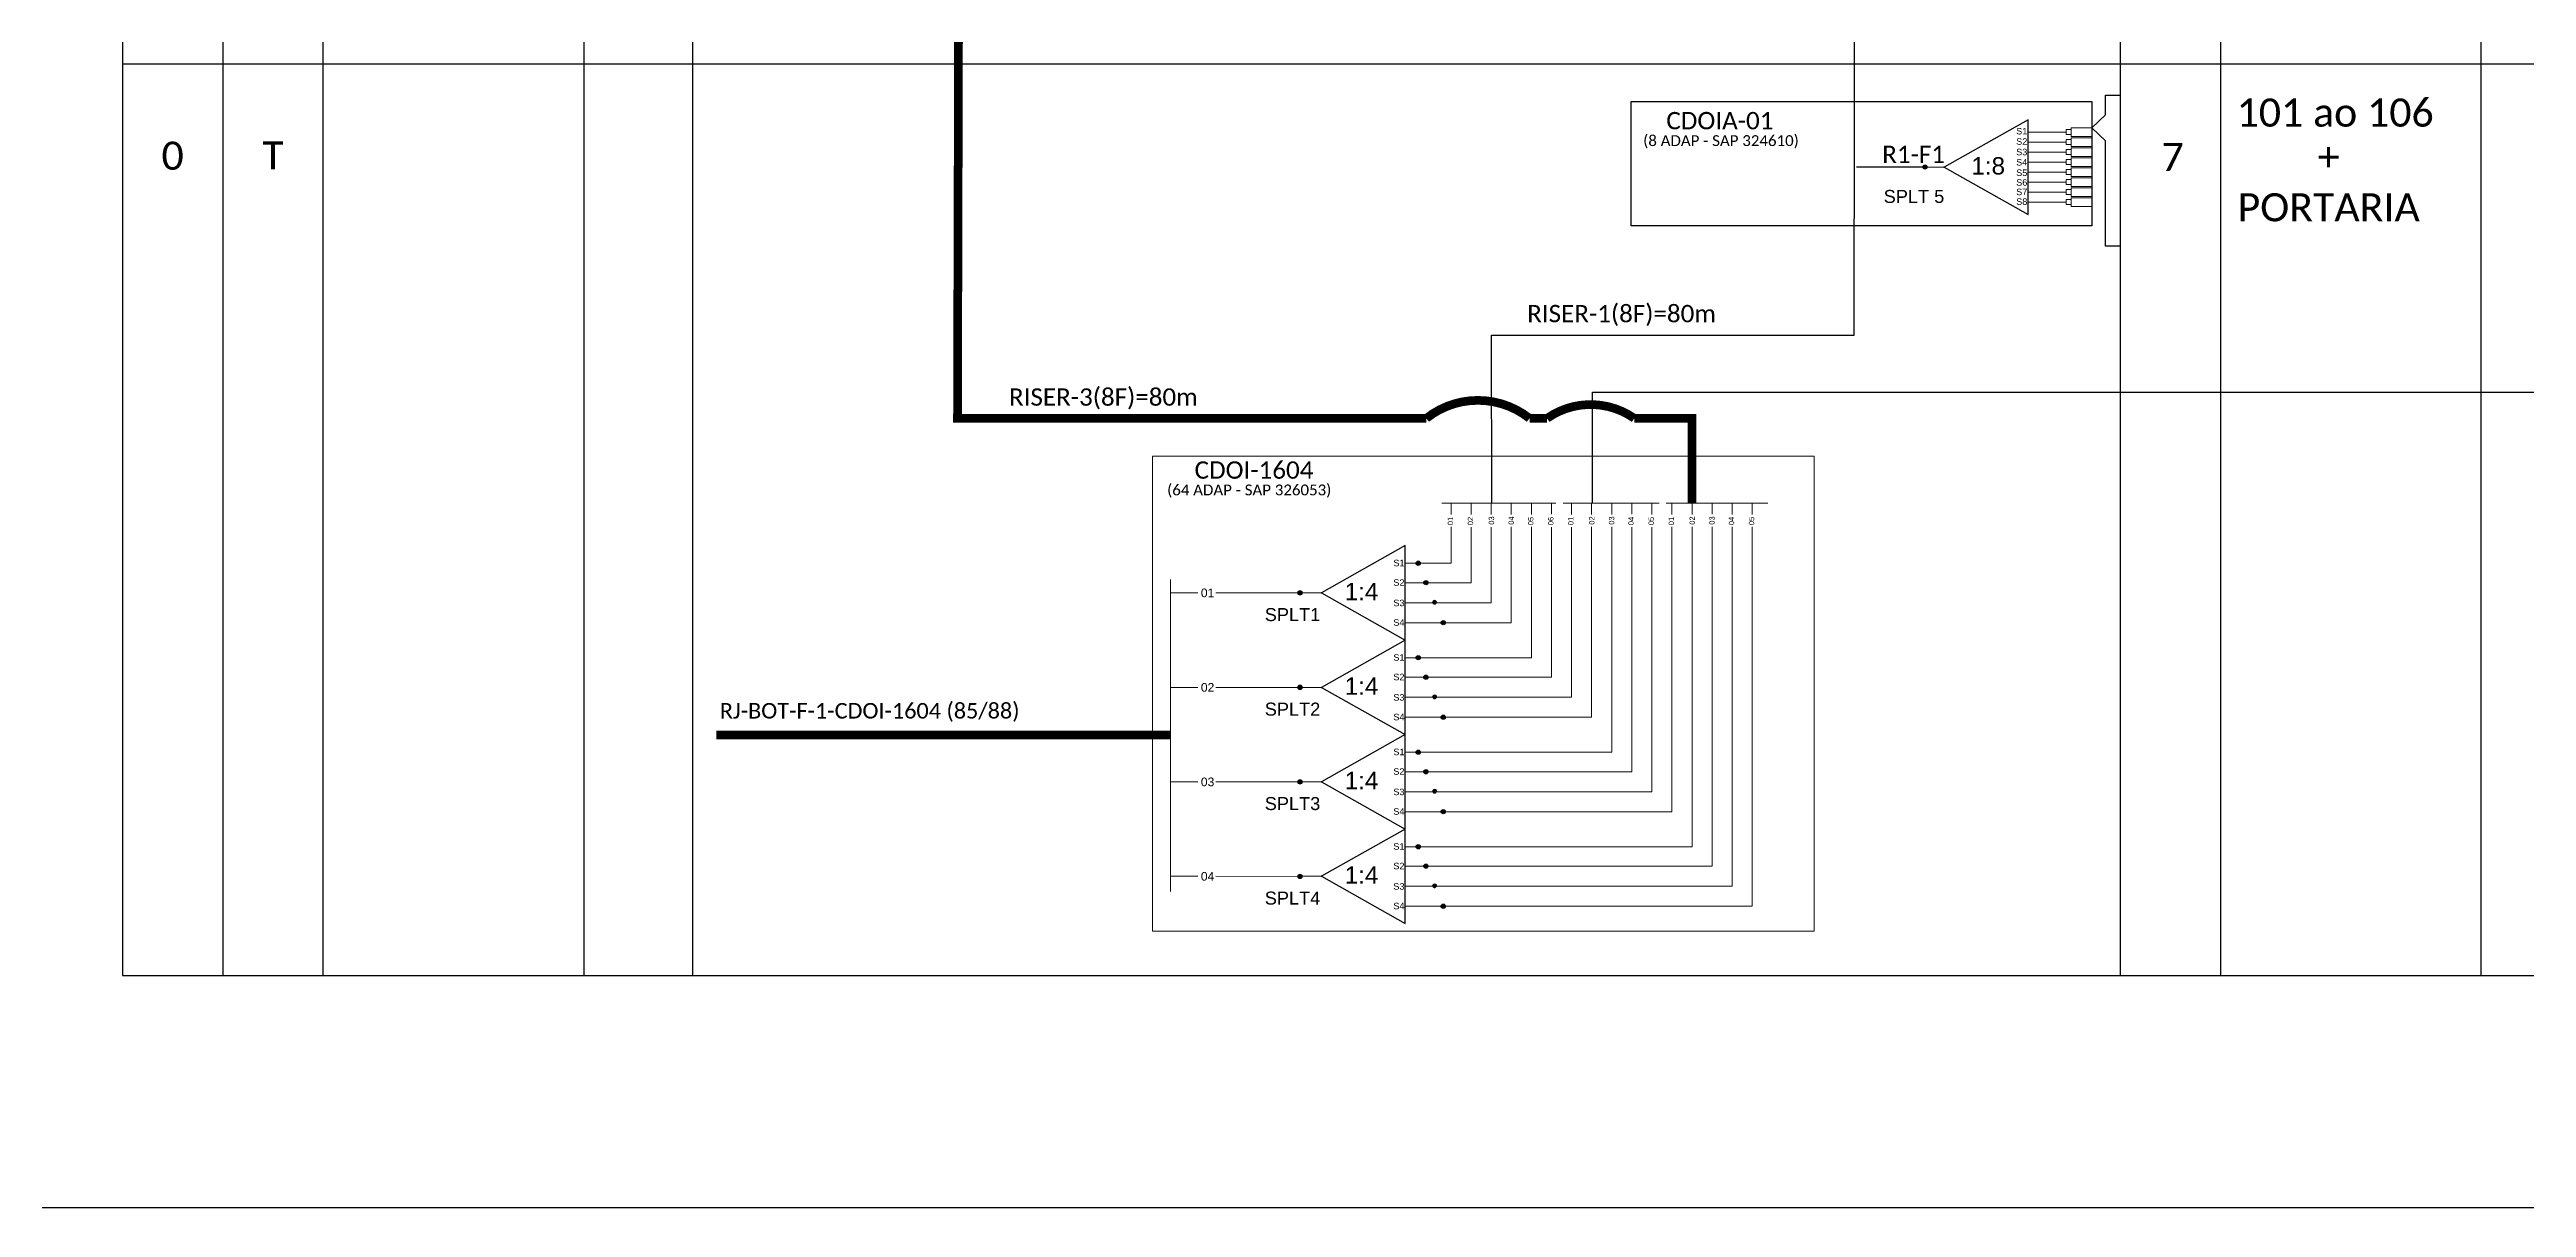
# Model space of a CAD drawing. Header units: metres. Extents: x -1286 to 467, y -500 to 94.
# Drawn here: x -57.3 to 228.3, y -499.8 to -366.3 of the extents above; entities that cross this region are included whole.
import ezdxf
from ezdxf.enums import TextEntityAlignment as Align

# ---------------------------------------------------------------- set-up
doc = ezdxf.new("R2010")
doc.units = ezdxf.units.M
doc.styles.add('ARIAL', font='arial.ttf')
doc.styles.add('WMF-Calibri0', font='calibri.ttf')

# ---------------------------------------------------------------- blocks, each defined once
blk = doc.blocks.new('SPLITTER_')
blk.add_point((0, 0))
at = {"style": 'ARIAL', "flags": 4}
blk.add_attdef('SPLT', (0, -3.26), '', height=1.5, dxfattribs=at)
blk = doc.blocks.new('SPLT_1-8_SC-APC')
at = {"color": 1}
blk.add_lwpolyline([(-7.37, -2.1), (-17.04, -7.55), (-7.37, -13), (-7.37, -2.1)], dxfattribs=at)
at = {"color": 3, "lineweight": 0}
for points in [[(-2.99, -3.51), (-7.37, -3.51)], [(-7.37, -4.66), (-2.99, -4.66)], [(-2.41, -3.02), (-2.41, -4)], [(-2.41, -3.02), (0, -3.02)], [(-2.41, -4), (0, -4)], [(-2.41, -4.17), (-2.41, -5.16)], [(-2.41, -4.17), (0, -4.17)], [(-2.41, -5.16), (0, -5.16)], [(-2.41, -5.32), (-2.41, -6.31)], [(-2.41, -5.32), (0, -5.32)], [(-7.37, -5.82), (-2.99, -5.82)], [(-7.37, -6.97), (-2.99, -6.97)], [(-7.37, -8.12), (-2.99, -8.12)], [(-2.41, -6.31), (0, -6.31)], [(-2.41, -6.48), (-2.41, -7.46)], [(-2.41, -6.48), (0, -6.48)], [(-2.41, -7.46), (0, -7.46)], [(-2.41, -7.63), (-2.41, -8.62)], [(-2.41, -7.63), (0, -7.63)], [(-7.37, -9.28), (-2.99, -9.28)], [(-7.37, -10.43), (-2.99, -10.43)], [(-2.41, -8.62), (0, -8.62)], [(-2.41, -8.78), (-2.41, -9.77)], [(-2.41, -8.78), (0, -8.78)], [(-2.41, -9.77), (0, -9.77)], [(-2.41, -9.94), (-2.41, -10.92)], [(-2.41, -9.94), (0, -9.94)], [(-2.41, -10.92), (0, -10.92)], [(-2.41, -11.09), (-2.41, -12.08)], [(-2.41, -11.09), (0, -11.09)], [(-7.37, -11.58), (-2.99, -11.58)], [(-2.41, -12.08), (0, -12.08)]]:
    blk.add_lwpolyline(points, dxfattribs=at)
for points in [[(-2.99, -3.22), (-2.41, -3.22), (-2.41, -3.8), (-2.99, -3.8)], [(-2.99, -4.38), (-2.41, -4.38), (-2.41, -4.95), (-2.99, -4.95)], [(-2.99, -5.53), (-2.41, -5.53), (-2.41, -6.1), (-2.99, -6.1)], [(-2.99, -6.68), (-2.41, -6.68), (-2.41, -7.26), (-2.99, -7.26)], [(-2.99, -7.84), (-2.41, -7.84), (-2.41, -8.41), (-2.99, -8.41)], [(-2.99, -8.99), (-2.41, -8.99), (-2.41, -9.56), (-2.99, -9.56)], [(-2.99, -10.14), (-2.41, -10.14), (-2.41, -10.72), (-2.99, -10.72)], [(-2.99, -11.3), (-2.41, -11.3), (-2.41, -11.87), (-2.99, -11.87)]]:
    blk.add_lwpolyline(points, close=True, dxfattribs=at)
at = {"color": 1, "lineweight": 0}
blk.add_lwpolyline([(-17.04, -7.55), (-19.26, -7.55)], dxfattribs=at)
at = {"color": 1, "style": 'ARIAL'}
for s, height, p in [('S1', 0.75, (-8.74, -3.78)), ('S2', 0.75, (-8.74, -4.97)), ('S3', 0.75, (-8.74, -6.18)), ('1:8', 2, (-13.91, -8.4)), ('S4', 0.75, (-8.74, -7.36)), ('S5', 0.75, (-8.74, -8.57)), ('S6', 0.75, (-8.74, -9.69)), ('S7', 0.75, (-8.74, -10.78)), ('S8', 0.75, (-8.74, -11.9))]:
    blk.add_text(s, height=height, dxfattribs=at).set_placement(p)

msp = doc.modelspace()

# ---------------------------------------------------------------- hatches: boundary and pattern name
h = msp.add_hatch(color=3)
h.dxf.hatch_style = 1
edge = h.paths.add_edge_path()
edge.add_arc((158.93, -379.83), 0.242, 0, 360)
h = msp.add_hatch(color=3)
h.dxf.hatch_style = 1
edge = h.paths.add_edge_path()
edge.add_arc((100.5, -425.52), 0.242, 0, 360)
h = msp.add_hatch(color=3)
h.dxf.hatch_style = 1
edge = h.paths.add_edge_path()
edge.add_arc((101.38, -427.76), 0.242, 0, 360)
at = {"lineweight": 0}
h = msp.add_hatch(color=3, dxfattribs=at)
h.dxf.hatch_style = 1
edge = h.paths.add_edge_path()
edge.add_arc((86.86, -428.93), 0.256, 0, 360)
h = msp.add_hatch(color=3)
h.dxf.hatch_style = 1
edge = h.paths.add_edge_path()
edge.add_arc((102.38, -430.07), 0.242, 0, 360)
h = msp.add_hatch(color=3)
h.dxf.hatch_style = 1
edge = h.paths.add_edge_path()
edge.add_arc((103.38, -432.37), 0.242, 0, 360)
h = msp.add_hatch(color=3)
h.dxf.hatch_style = 1
edge = h.paths.add_edge_path()
edge.add_arc((100.5, -436.41), 0.242, 0, 360)
h = msp.add_hatch(color=3, dxfattribs=at)
h.dxf.hatch_style = 1
edge = h.paths.add_edge_path()
edge.add_arc((86.86, -439.83), 0.256, 0, 360)
h = msp.add_hatch(color=3)
h.dxf.hatch_style = 1
edge = h.paths.add_edge_path()
edge.add_arc((101.38, -438.66), 0.242, 0, 360)
h = msp.add_hatch(color=3)
h.dxf.hatch_style = 1
edge = h.paths.add_edge_path()
edge.add_arc((102.38, -440.97), 0.242, 0, 360)
h = msp.add_hatch(color=3)
h.dxf.hatch_style = 1
edge = h.paths.add_edge_path()
edge.add_arc((103.38, -443.27), 0.242, 0, 360)
h = msp.add_hatch(color=3)
h.dxf.hatch_style = 1
edge = h.paths.add_edge_path()
edge.add_arc((100.5, -447.31), 0.242, 0, 360)
h = msp.add_hatch(color=3, dxfattribs=at)
h.dxf.hatch_style = 1
edge = h.paths.add_edge_path()
edge.add_arc((86.86, -450.73), 0.256, 0, 360)
h = msp.add_hatch(color=3)
h.dxf.hatch_style = 1
edge = h.paths.add_edge_path()
edge.add_arc((101.38, -449.56), 0.242, 0, 360)
h = msp.add_hatch(color=3)
h.dxf.hatch_style = 1
edge = h.paths.add_edge_path()
edge.add_arc((102.38, -451.86), 0.242, 0, 360)
h = msp.add_hatch(color=3)
h.dxf.hatch_style = 1
edge = h.paths.add_edge_path()
edge.add_arc((103.38, -454.17), 0.242, 0, 360)
h = msp.add_hatch(color=3)
h.dxf.hatch_style = 1
edge = h.paths.add_edge_path()
edge.add_arc((100.5, -458.21), 0.242, 0, 360)
h = msp.add_hatch(color=3, dxfattribs=at)
h.dxf.hatch_style = 1
edge = h.paths.add_edge_path()
edge.add_arc((86.86, -461.63), 0.256, 0, 360)
h = msp.add_hatch(color=3)
h.dxf.hatch_style = 1
edge = h.paths.add_edge_path()
edge.add_arc((101.38, -460.45), 0.242, 0, 360)
h = msp.add_hatch(color=3)
h.dxf.hatch_style = 1
edge = h.paths.add_edge_path()
edge.add_arc((102.38, -462.76), 0.242, 0, 360)
h = msp.add_hatch(color=3)
h.dxf.hatch_style = 1
edge = h.paths.add_edge_path()
edge.add_arc((103.38, -465.07), 0.242, 0, 360)

# ---------------------------------------------------------------- linework, layer by layer
for p, q in [((-48.92, -213.92), (-48.92, -473.07)), ((4.32, -473.07), (4.32, -213.92)), ((223.05, -473.07), (223.05, -213.92)), ((-48.92, -473.07), (373.02, -473.07))]:
    msp.add_line(p, q)
at = {"color": 5}
msp.add_line((158.93, -379.83), (151.02, -379.83), dxfattribs=at)
at = {"color": 5, "lineweight": 0}
for p, q in [((104.29, -425.52), (104.29, -421.33)), ((106.6, -427.76), (106.6, -421.34)), ((108.92, -430.07), (108.92, -421.34)), ((111.23, -432.37), (111.23, -421.3)), ((113.55, -436.41), (113.55, -421.33)), ((115.86, -438.66), (115.86, -421.34)), ((100.47, -425.52), (104.29, -425.52)), ((101.37, -427.76), (106.6, -427.76)), ((102.4, -430.07), (108.92, -430.07)), ((103.38, -432.37), (111.23, -432.37)), ((100.47, -436.41), (113.55, -436.41)), ((101.37, -438.66), (115.86, -438.66))]:
    msp.add_line(p, q, dxfattribs=at)
at = {"color": 6, "lineweight": 0}
for p, q in [((118.18, -440.97), (118.18, -421.34)), ((120.49, -443.27), (120.49, -421.3)), ((122.81, -447.31), (122.81, -421.33)), ((125.12, -449.56), (125.12, -421.34)), ((127.44, -451.86), (127.44, -421.34)), ((102.4, -440.97), (118.18, -440.97)), ((103.38, -443.27), (120.49, -443.27)), ((100.47, -447.31), (122.81, -447.31)), ((101.37, -449.56), (125.12, -449.56)), ((102.4, -451.86), (127.44, -451.86))]:
    msp.add_line(p, q, dxfattribs=at)
at = {"color": 40, "lineweight": 0}
for p, q in [((129.75, -454.17), (129.75, -421.3)), ((132.07, -458.21), (132.07, -421.3)), ((134.38, -460.45), (134.38, -421.3)), ((136.7, -462.76), (136.7, -421.3)), ((139.01, -465.07), (139.01, -421.3)), ((103.38, -454.17), (129.75, -454.17)), ((100.47, -458.21), (132.07, -458.21)), ((101.37, -460.45), (134.38, -460.45)), ((102.4, -462.76), (136.7, -462.76)), ((103.38, -465.07), (139.01, -465.07))]:
    msp.add_line(p, q, dxfattribs=at)
msp.add_lwpolyline([(-373.98, -499.81), (467.02, -499.81), (467.02, 94.19), (-373.98, 94.19)], close=True)
for points in [[(-37.34, -213.92), (-37.34, -473.07)], [(-25.77, -473.07), (-25.77, -213.92)], [(16.85, -473.07), (16.85, -213.92)], [(181.45, -213.92), (181.45, -473.07)], [(193.03, -473.07), (193.03, -213.92)], [(-48.92, -367.94), (373.02, -367.94)]]:
    msp.add_lwpolyline(points)
at = {"color": 40, "const_width": 1}
msp.add_lwpolyline([(132.07, -418.59), (132.07, -408.81), (125.42, -408.81, 0.315986), (115.35, -408.81), (113.33, -408.81, 0.348662), (101.43, -408.81), (47.37, -408.81), (47.87, -222.7)], format="xyb", dxfattribs=at)
at = {"color": 5}
msp.add_lwpolyline([(108.99, -418.59), (108.94, -399.2), (150.78, -399.2), (150.83, -345.48), (150.83, -295.78), (151.02, -222.7)], dxfattribs=at)
at = {"color": 6}
msp.add_lwpolyline([(120.59, -418.59), (120.59, -405.78), (301.28, -405.78), (300.8, -345.48), (300.8, -295.78), (300.8, -222.7)], dxfattribs=at)
at = {"color": 1}
msp.add_lwpolyline([(125.06, -372.29), (178.19, -372.29), (178.19, -386.61), (125.06, -386.61)], close=True, dxfattribs=at)
at = {"color": 3}
msp.add_lwpolyline([(181.41, -388.94), (179.76, -388.94), (179.76, -376.81), (178.19, -375.3), (179.76, -373.8), (179.76, -371.56), (181.41, -371.56)], dxfattribs=at)
at = {"color": 1, "lineweight": 0}
msp.add_lwpolyline([(69.85, -413.17), (146.16, -413.17), (146.16, -467.95), (69.85, -467.95)], close=True, dxfattribs=at)
at = {"color": 5, "lineweight": 0}
for points in [[(103.21, -418.59), (116.38, -418.59)], [(104.29, -418.59), (104.29, -419.91)], [(106.61, -418.59), (106.61, -419.91)], [(106.61, -418.59), (106.61, -419.91)], [(108.92, -418.59), (108.92, -419.91)], [(111.23, -418.59), (111.23, -419.87)], [(111.23, -418.59), (111.23, -419.91)], [(113.55, -418.59), (113.55, -419.91)], [(115.86, -418.59), (115.86, -419.87)], [(71.92, -461.62), (75.08, -461.62)], [(77.15, -461.62), (86.86, -461.63)]]:
    msp.add_lwpolyline(points, dxfattribs=at)
at = {"color": 6, "lineweight": 0}
for points in [[(117.2, -418.59), (128.29, -418.59)], [(118.18, -418.59), (118.18, -419.91)], [(120.49, -418.59), (120.49, -419.91)], [(120.49, -418.59), (120.49, -419.91)], [(122.81, -418.59), (122.81, -419.91)], [(125.12, -418.59), (125.12, -419.87)], [(127.44, -418.59), (127.44, -419.91)]]:
    msp.add_lwpolyline(points, dxfattribs=at)
at = {"color": 40, "lineweight": 0}
for points in [[(129.09, -418.59), (140.82, -418.59)], [(129.75, -418.59), (129.75, -419.91)], [(129.75, -418.59), (129.75, -419.91)], [(132.07, -418.59), (132.07, -419.91)], [(134.38, -418.59), (134.38, -419.87)], [(136.7, -418.59), (136.7, -419.91)], [(139.01, -418.59), (139.01, -419.91)]]:
    msp.add_lwpolyline(points, dxfattribs=at)
at = {"color": 1}
for points in [[(99, -423.48), (89.34, -428.93), (99, -434.38), (99, -423.48)], [(99, -434.38), (89.34, -439.83), (99, -445.27), (99, -434.38)], [(99, -445.27), (89.34, -450.72), (99, -456.17), (99, -445.27)], [(99, -456.17), (89.34, -461.62), (99, -467.07), (99, -456.17)]]:
    msp.add_lwpolyline(points, dxfattribs=at)
at = {"color": 7, "lineweight": 0}
for points in [[(99, -425.52), (100.47, -425.52)], [(99, -427.76), (101.37, -427.76)], [(99, -430.07), (102.4, -430.07)], [(99, -432.37), (103.38, -432.37)], [(99, -436.41), (100.47, -436.41)], [(99, -438.66), (101.37, -438.66)], [(99, -440.97), (102.4, -440.97)], [(99, -443.27), (103.38, -443.27)], [(99, -447.31), (100.47, -447.31)], [(71.92, -450.73), (75.08, -450.73)], [(77.15, -450.73), (86.86, -450.73)], [(99, -449.56), (101.37, -449.56)], [(99, -451.86), (102.4, -451.86)], [(99, -454.17), (103.38, -454.17)], [(99, -458.21), (100.47, -458.21)], [(99, -460.45), (101.37, -460.45)], [(99, -462.76), (102.4, -462.76)], [(99, -465.07), (103.38, -465.07)]]:
    msp.add_lwpolyline(points, dxfattribs=at)
at = {"color": 1, "lineweight": 0}
for points in [[(71.92, -463.36), (71.92, -427.38)], [(89.34, -428.93), (87.11, -428.93)], [(89.34, -439.83), (87.11, -439.83)], [(89.34, -450.72), (87.11, -450.72)], [(89.34, -461.62), (87.11, -461.62)]]:
    msp.add_lwpolyline(points, dxfattribs=at)
at = {"color": 3, "lineweight": 0}
for points in [[(71.92, -428.93), (75.08, -428.93)], [(77.15, -428.93), (86.86, -428.93)]]:
    msp.add_lwpolyline(points, dxfattribs=at)
at = {"color": 2, "lineweight": 0}
for points in [[(71.92, -439.83), (75.08, -439.83)], [(77.15, -439.83), (86.86, -439.83)]]:
    msp.add_lwpolyline(points, dxfattribs=at)
at = {"color": 1, "lineweight": 0, "const_width": 1}
msp.add_lwpolyline([(19.56, -445.32), (71.92, -445.32)], dxfattribs=at)
at = {"color": 3}
for centre in [(158.93, -379.83), (100.5, -425.52), (101.38, -427.76), (103.38, -432.37), (100.5, -436.41), (101.38, -438.66), (103.38, -443.27), (100.5, -447.31), (101.38, -449.56), (103.38, -454.17), (100.5, -458.21), (101.38, -460.45), (103.38, -465.07)]:
    msp.add_circle(centre, 0.242, dxfattribs=at)
at = {"color": 3, "lineweight": 0}
for centre in [(86.86, -428.93), (86.86, -439.83), (86.86, -450.73), (86.86, -461.63)]:
    msp.add_circle(centre, 0.256, dxfattribs=at)
at = {"color": 3}
for centre in [(102.38, -430.07), (102.38, -440.97), (102.38, -451.86), (102.38, -462.76)]:
    msp.add_arc(centre, 0.242, 0, 180.1296, dxfattribs=at)
msp.add_point((161.16, -379.83))

# ---------------------------------------------------------------- block references
msp.add_blockref('SPLT_1-8_SC-APC', (178.19, -372.29), dxfattribs=at)
at = {"lineweight": 0}
ref = msp.add_blockref('SPLITTER_', (89.34, -428.93), dxfattribs=dict(at, xscale=-1))
ref.add_attrib('SPLT', 'SPLT1', (82.8, -432.19), dxfattribs={"height": 1.5, "style": 'ARIAL'})
ref = msp.add_blockref('SPLITTER_', (89.34, -439.83), dxfattribs=dict(at, xscale=-1))
ref.add_attrib('SPLT', 'SPLT2', (82.8, -443.09), dxfattribs={"height": 1.5, "style": 'ARIAL'})
ref = msp.add_blockref('SPLITTER_', (89.34, -450.72), dxfattribs=dict(at, xscale=-1))
ref.add_attrib('SPLT', 'SPLT3', (82.8, -453.98), dxfattribs={"height": 1.5, "style": 'ARIAL'})
ref = msp.add_blockref('SPLITTER_', (89.34, -461.62), dxfattribs=dict(at, xscale=-1))
ref.add_attrib('SPLT', 'SPLT4', (82.8, -464.88), dxfattribs={"height": 1.5, "style": 'ARIAL'})

# ---------------------------------------------------------------- texts
at = {"color": 1}
for s, height, style, p in [('CDOIA-01', 2, 'WMF-Calibri0', (129.11, -375.48)), ('S1', 0.75, 'ARIAL', (97.63, -425.86)), ('1:4', 2, 'ARIAL', (92.02, -429.78)), ('S2', 0.75, 'ARIAL', (97.63, -428.12)), ('S3', 0.75, 'ARIAL', (97.63, -430.47)), ('S4', 0.75, 'ARIAL', (97.63, -432.73)), ('S1', 0.75, 'ARIAL', (97.63, -436.76)), ('1:4', 2, 'ARIAL', (92.02, -440.68)), ('S2', 0.75, 'ARIAL', (97.63, -439.01)), ('S3', 0.75, 'ARIAL', (97.63, -441.36)), ('S4', 0.75, 'ARIAL', (97.63, -443.63)), ('S1', 0.75, 'ARIAL', (97.63, -447.65)), ('1:4', 2, 'ARIAL', (92.02, -451.57)), ('S2', 0.75, 'ARIAL', (97.63, -449.91)), ('S3', 0.75, 'ARIAL', (97.63, -452.26)), ('S4', 0.75, 'ARIAL', (97.63, -454.52)), ('S1', 0.75, 'ARIAL', (97.63, -458.55)), ('1:4', 2, 'ARIAL', (92.02, -462.47)), ('S2', 0.75, 'ARIAL', (97.63, -460.81)), ('S3', 0.75, 'ARIAL', (97.63, -463.16)), ('S4', 0.75, 'ARIAL', (97.63, -465.42))]:
    msp.add_text(s, height=height, dxfattribs=dict(at, style=style)).set_placement(p)
at = {"color": 7, "style": 'WMF-Calibri0'}
for s, p in [('101 ao 106', (194.87, -375.17)), ('+', (204.22, -380.29)), ('PORTARIA', (194.98, -386.09))]:
    msp.add_text(s, height=3.24, dxfattribs=at).set_placement(p)
at = {"color": 1, "style": 'WMF-Calibri0'}
msp.add_text('(8 ADAP - SAP 324610)', height=1.25, dxfattribs=at).set_placement((135.41, -377.41), align=Align.CENTER)
at = {"color": 5, "style": 'WMF-Calibri0'}
msp.add_text('R1-F1', height=2, dxfattribs=at).set_placement((154, -379.36))
at = {"color": 7, "style": 'ARIAL', "text_generation_flag": 6}
msp.add_text('SPLT 5', height=1.5, rotation=180, dxfattribs=at).set_placement((154.17, -383.97))
at = {"color": 5, "lineweight": 0, "style": 'WMF-Calibri0'}
msp.add_text('RISER-1(8F)=80m', height=2, dxfattribs=at).set_placement((113.06, -397.73))
at = {"color": 40, "lineweight": 0, "style": 'WMF-Calibri0'}
msp.add_text('RISER-3(8F)=80m', height=2, dxfattribs=at).set_placement((53.31, -407.35))
at = {"color": 1, "lineweight": 0, "style": 'WMF-Calibri0'}
msp.add_text('CDOI-1604', height=2, dxfattribs=at).set_placement((74.71, -415.77))
msp.add_text('(64 ADAP - SAP 326053)', height=1.25, dxfattribs=at).set_placement((81.01, -417.69), align=Align.CENTER)
at = {"lineweight": 0, "style": 'ARIAL'}
for s, p in [('01', (104.21, -420.65)), ('02', (106.52, -420.65)), ('03', (108.94, -420.59)), ('04', (111.22, -420.59)), ('05', (113.47, -420.65))]:
    msp.add_text(s, height=0.617, rotation=90, dxfattribs=at).set_placement(p, align=Align.MIDDLE_CENTER)
at = {"color": 7, "lineweight": 0, "style": 'ARIAL'}
for s, p in [('06', (115.78, -420.65)), ('01', (118.09, -420.65)), ('02', (120.51, -420.59)), ('03', (122.79, -420.59)), ('04', (125.04, -420.65)), ('05', (127.36, -420.65))]:
    msp.add_text(s, height=0.617, rotation=90, dxfattribs=at).set_placement(p, align=Align.MIDDLE_CENTER)
at = {"color": 40, "lineweight": 0, "style": 'ARIAL'}
for s, p in [('01', (129.68, -420.65)), ('02', (132.09, -420.59)), ('03', (134.37, -420.59)), ('04', (136.62, -420.65)), ('05', (138.93, -420.65))]:
    msp.add_text(s, height=0.617, rotation=90, dxfattribs=at).set_placement(p, align=Align.MIDDLE_CENTER)
at = {"lineweight": 0, "style": 'ARIAL'}
for s, p in [('01', (76.21, -428.93)), ('02', (76.21, -439.83)), ('03', (76.21, -450.73)), ('04', (76.21, -461.62))]:
    msp.add_text(s, height=1, dxfattribs=at).set_placement(p, align=Align.MIDDLE_CENTER)
at = {"color": 1, "lineweight": 0, "style": 'WMF-Calibri0'}
msp.add_text('RJ-BOT-F-1-CDOI-1604 (85/88) ', height=1.7898, dxfattribs=at).set_placement((37.56, -442.53, 3.73), align=Align.MIDDLE_CENTER)
at = {"color": 7, "style": 'WMF-Calibri0'}
for tag, flags, p in [('0', 4, (-43.13, -378.52)), ('T', 12, (-31.56, -378.48)), ('7', 4, (187.49, -378.66))]:
    msp.add_attdef(tag, text='XX', height=3.24, dxfattribs=dict(at, flags=flags)).set_placement(p, align=Align.MIDDLE_CENTER)

doc.saveas('drawing.dxf')
